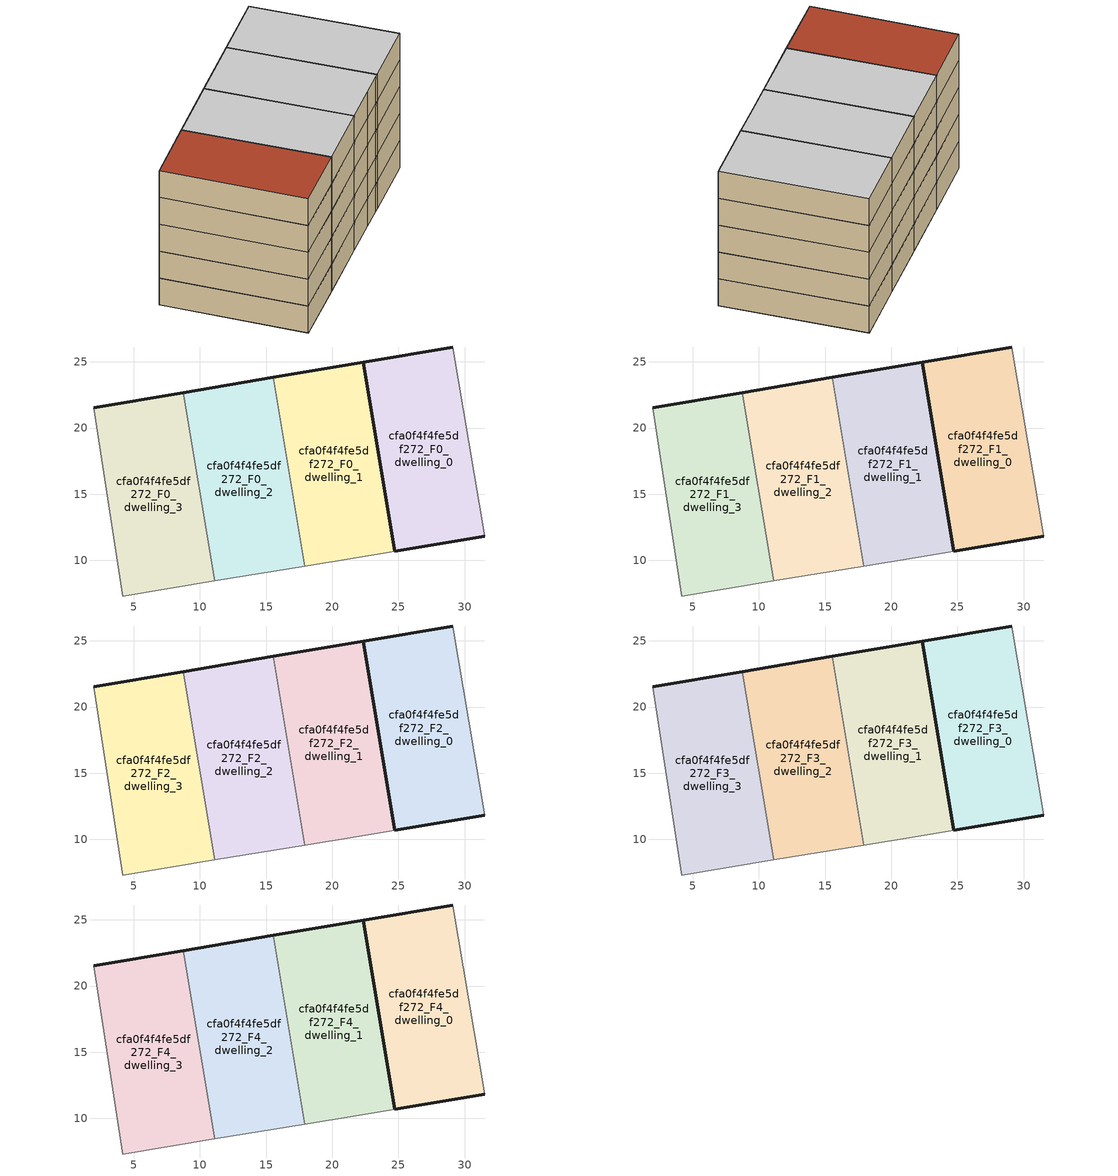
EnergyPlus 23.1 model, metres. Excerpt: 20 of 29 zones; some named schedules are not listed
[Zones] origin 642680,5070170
cfa0f4f4fe5df272_F0_dwelling_0
 floor ground (EU_floor_Construction): 31.51,11.81 29.11,26.12 22.33,24.97 24.73,10.68 z0
 wall outside (EU_wall_Construction): 31.51,11.81 24.73,10.68 22.33,24.97 29.11,26.12 z0:3
 wall adiabatic (EU_wall_Construction): 29.11,26.12 31.51,11.81 z0:3
cfa0f4f4fe5df272_F0_dwelling_1
 floor ground (EU_floor_Construction): 24.73,10.68 22.33,24.97 15.54,23.82 17.93,9.58 21.8,10.21 24.3,10.61 z0
 wall outside (EU_wall_Construction): 15.54,23.82 22.33,24.97 24.73,10.68 z0:3
 wall adiabatic (EU_wall_Construction): 24.73,10.68 24.3,10.61 21.8,10.21 17.93,9.58 z0:3
 wall to cfa0f4f4fe5df272_F0_dwelling_2 (EU_wall_Construction): 17.93,9.58 15.54,23.82 z0:3
cfa0f4f4fe5df272_F0_dwelling_2
 floor ground (EU_floor_Construction): 17.93,9.58 15.54,23.82 8.73,22.67 11.11,8.45 z0
 wall outside (EU_wall_Construction): 8.73,22.67 15.54,23.82 z0:3
 wall adiabatic (EU_wall_Construction): 17.93,9.58 11.11,8.45 z0:3
 wall to cfa0f4f4fe5df272_F0_dwelling_3 (EU_wall_Construction): 11.11,8.45 8.73,22.67 z0:3
cfa0f4f4fe5df272_F0_dwelling_3
 floor ground (EU_floor_Construction): 11.11,8.45 8.73,22.67 1.99,21.53 4.19,7.32 z0
 wall outside (EU_wall_Construction): 1.99,21.53 8.73,22.67 z0:3
 wall adiabatic (EU_wall_Construction): 11.11,8.45 4.19,7.32 1.99,21.53 z0:3
cfa0f4f4fe5df272_F1_dwelling_0
 floor to cfa0f4f4fe5df272_F0_dwelling_0 (EU_floor_Construction): 31.51,11.81 29.11,26.12 22.33,24.97 24.73,10.68 z3
 wall outside (EU_wall_Construction): 31.51,11.81 24.73,10.68 22.33,24.97 29.11,26.12 z3:6
 wall adiabatic (EU_wall_Construction): 29.11,26.12 31.51,11.81 z3:6
cfa0f4f4fe5df272_F1_dwelling_1
 floor to cfa0f4f4fe5df272_F0_dwelling_1 (EU_floor_Construction): 24.73,10.68 22.33,24.97 15.54,23.82 17.93,9.58 21.8,10.21 24.3,10.61 z3
 wall outside (EU_wall_Construction): 15.54,23.82 22.33,24.97 24.73,10.68 z3:6
 wall adiabatic (EU_wall_Construction): 24.73,10.68 24.3,10.61 21.8,10.21 17.93,9.58 z3:6
 wall to cfa0f4f4fe5df272_F1_dwelling_2 (EU_wall_Construction): 17.93,9.58 15.54,23.82 z3:6
cfa0f4f4fe5df272_F1_dwelling_2
 floor to cfa0f4f4fe5df272_F0_dwelling_2 (EU_floor_Construction): 17.93,9.58 15.54,23.82 8.73,22.67 11.11,8.45 z3
 wall outside (EU_wall_Construction): 8.73,22.67 15.54,23.82 z3:6
 wall adiabatic (EU_wall_Construction): 17.93,9.58 11.11,8.45 z3:6
 wall to cfa0f4f4fe5df272_F1_dwelling_3 (EU_wall_Construction): 11.11,8.45 8.73,22.67 z3:6
cfa0f4f4fe5df272_F1_dwelling_3
 floor to cfa0f4f4fe5df272_F0_dwelling_3 (EU_floor_Construction): 11.11,8.45 8.73,22.67 1.99,21.53 4.19,7.32 z3
 wall outside (EU_wall_Construction): 1.99,21.53 8.73,22.67 z3:6
 wall adiabatic (EU_wall_Construction): 11.11,8.45 4.19,7.32 1.99,21.53 z3:6
cfa0f4f4fe5df272_F2_dwelling_0
 floor to cfa0f4f4fe5df272_F1_dwelling_0 (EU_floor_Construction): 31.51,11.81 29.11,26.12 22.33,24.97 24.73,10.68 z6
 wall outside (EU_wall_Construction): 31.51,11.81 24.73,10.68 22.33,24.97 29.11,26.12 z6:9
 wall adiabatic (EU_wall_Construction): 29.11,26.12 31.51,11.81 z6:9
cfa0f4f4fe5df272_F2_dwelling_1
 floor to cfa0f4f4fe5df272_F1_dwelling_1 (EU_floor_Construction): 24.73,10.68 22.33,24.97 15.54,23.82 17.93,9.58 21.8,10.21 24.3,10.61 z6
 wall outside (EU_wall_Construction): 15.54,23.82 22.33,24.97 24.73,10.68 z6:9
 wall adiabatic (EU_wall_Construction): 24.73,10.68 24.3,10.61 21.8,10.21 17.93,9.58 z6:9
 wall to cfa0f4f4fe5df272_F2_dwelling_2 (EU_wall_Construction): 17.93,9.58 15.54,23.82 z6:9
cfa0f4f4fe5df272_F2_dwelling_2
 floor to cfa0f4f4fe5df272_F1_dwelling_2 (EU_floor_Construction): 17.93,9.58 15.54,23.82 8.73,22.67 11.11,8.45 z6
 wall outside (EU_wall_Construction): 8.73,22.67 15.54,23.82 z6:9
 wall adiabatic (EU_wall_Construction): 17.93,9.58 11.11,8.45 z6:9
 wall to cfa0f4f4fe5df272_F2_dwelling_3 (EU_wall_Construction): 11.11,8.45 8.73,22.67 z6:9
cfa0f4f4fe5df272_F2_dwelling_3
 floor to cfa0f4f4fe5df272_F1_dwelling_3 (EU_floor_Construction): 11.11,8.45 8.73,22.67 1.99,21.53 4.19,7.32 z6
 wall outside (EU_wall_Construction): 1.99,21.53 8.73,22.67 z6:9
 wall adiabatic (EU_wall_Construction): 11.11,8.45 4.19,7.32 1.99,21.53 z6:9
cfa0f4f4fe5df272_F3_dwelling_0
 floor to cfa0f4f4fe5df272_F2_dwelling_0 (EU_floor_Construction): 31.51,11.81 29.11,26.12 22.33,24.97 24.73,10.68 z9
 wall outside (EU_wall_Construction): 31.51,11.81 24.73,10.68 22.33,24.97 29.11,26.12 z9:12
 wall adiabatic (EU_wall_Construction): 29.11,26.12 31.51,11.81 z9:12
cfa0f4f4fe5df272_F3_dwelling_1
 floor to cfa0f4f4fe5df272_F2_dwelling_1 (EU_floor_Construction): 24.73,10.68 22.33,24.97 15.54,23.82 17.93,9.58 21.8,10.21 24.3,10.61 z9
 wall outside (EU_wall_Construction): 15.54,23.82 22.33,24.97 24.73,10.68 z9:12
 wall adiabatic (EU_wall_Construction): 24.73,10.68 24.3,10.61 21.8,10.21 17.93,9.58 z9:12
 wall to cfa0f4f4fe5df272_F3_dwelling_2 (EU_wall_Construction): 17.93,9.58 15.54,23.82 z9:12
cfa0f4f4fe5df272_F3_dwelling_2
 floor to cfa0f4f4fe5df272_F2_dwelling_2 (EU_floor_Construction): 17.93,9.58 15.54,23.82 8.73,22.67 11.11,8.45 z9
 wall outside (EU_wall_Construction): 8.73,22.67 15.54,23.82 z9:12
 wall adiabatic (EU_wall_Construction): 17.93,9.58 11.11,8.45 z9:12
 wall to cfa0f4f4fe5df272_F3_dwelling_3 (EU_wall_Construction): 11.11,8.45 8.73,22.67 z9:12
cfa0f4f4fe5df272_F3_dwelling_3
 floor to cfa0f4f4fe5df272_F2_dwelling_3 (EU_floor_Construction): 11.11,8.45 8.73,22.67 1.99,21.53 4.19,7.32 z9
 wall outside (EU_wall_Construction): 1.99,21.53 8.73,22.67 z9:12
 wall adiabatic (EU_wall_Construction): 11.11,8.45 4.19,7.32 1.99,21.53 z9:12
cfa0f4f4fe5df272_F4_dwelling_0
 floor to cfa0f4f4fe5df272_F3_dwelling_0 (EU_floor_Construction): 31.51,11.81 29.11,26.12 22.33,24.97 24.73,10.68 z12
 wall outside (EU_wall_Construction): 31.51,11.81 24.73,10.68 22.33,24.97 29.11,26.12 z12:15
 wall adiabatic (EU_wall_Construction): 29.11,26.12 31.51,11.81 z12:15
 ceiling to cfa0f4f4fe5df272_F5_dwelling_0 (EU_floor_Construction): 29.11,26.12 31.51,11.81 24.73,10.68 22.33,24.97 z15
cfa0f4f4fe5df272_F4_dwelling_1
 floor to cfa0f4f4fe5df272_F3_dwelling_1 (EU_floor_Construction): 24.73,10.68 22.33,24.97 15.54,23.82 17.93,9.58 21.8,10.21 24.3,10.61 z12
 wall outside (EU_wall_Construction): 15.54,23.82 22.33,24.97 24.73,10.68 z12:15
 wall adiabatic (EU_wall_Construction): 24.73,10.68 24.3,10.61 21.8,10.21 17.93,9.58 z12:15
 wall to cfa0f4f4fe5df272_F4_dwelling_2 (EU_wall_Construction): 17.93,9.58 15.54,23.82 z12:15
 ceiling to cfa0f4f4fe5df272_F5_dwelling_1 (EU_floor_Construction): 22.33,24.97 24.73,10.68 24.3,10.61 21.8,10.21 17.93,9.58 15.54,23.82 z15
cfa0f4f4fe5df272_F4_dwelling_2
 floor to cfa0f4f4fe5df272_F3_dwelling_2 (EU_floor_Construction): 17.93,9.58 15.54,23.82 8.73,22.67 11.11,8.45 z12
 wall outside (EU_wall_Construction): 8.73,22.67 15.54,23.82 z12:15
 wall adiabatic (EU_wall_Construction): 17.93,9.58 11.11,8.45 z12:15
 wall to cfa0f4f4fe5df272_F4_dwelling_3 (EU_wall_Construction): 11.11,8.45 8.73,22.67 z12:15
 ceiling to cfa0f4f4fe5df272_F5_dwelling_2 (EU_floor_Construction): 15.54,23.82 17.93,9.58 11.11,8.45 8.73,22.67 z15
cfa0f4f4fe5df272_F4_dwelling_3
 floor to cfa0f4f4fe5df272_F3_dwelling_3 (EU_floor_Construction): 11.11,8.45 8.73,22.67 1.99,21.53 4.19,7.32 z12
 wall outside (EU_wall_Construction): 1.99,21.53 8.73,22.67 z12:15
 wall adiabatic (EU_wall_Construction): 11.11,8.45 4.19,7.32 1.99,21.53 z12:15
 roof outside (EU_roof_Construction): 8.73,22.67 11.11,8.45 4.19,7.32 1.99,21.53 z15
[Building]
EU S2 Campaign: North Axis=0; Terrain=City; Solar Distribution=FullExterior
[Site:Location]
Lyon-Bron: Latitude=45.75; Longitude=5; Time Zone=1; Elevation=198
[SizingPeriod:WeatherFileDays]
AnnualSizingPeriod: Begin Month=1; Begin Day of Month=1; End Month=12; End Day of Month=31; Day of Week for Start Day=Monday; Use Weather File Daylight Saving Period=No; Use Weather File Rain and Snow Indicators=No
[MATERIAL]
EU_InternalMass_Material: Roughness=MediumRough; Thickness=0.1; Conductivity=1; Density=1800; Specific Heat=900; Thermal Absorptance=0.9; Solar Absorptance=0.7; Visible Absorptance=0.7
[MATERIAL:NOMASS] Roughness=MediumRough; Thermal Absorptance=0.9; Solar Absorptance=0.7; Visible Absorptance=0.7
Name | Thermal Resistance
EU_wall_NoMass | 0.776494
EU_roof_NoMass | 0.486893
EU_floor_NoMass | 0.421597
[CONSTRUCTION]
EU_wall_Construction: EU_wall_NoMass
EU_roof_Construction: EU_roof_NoMass
EU_floor_Construction: EU_floor_NoMass
EU_InternalMass_Construction: EU_InternalMass_Material
[ZONE] Type=1; Multiplier=1; Ceiling Height=autocalculate; Floor Area=autocalculate; Part of Total Floor Area=Yes
Name | Volume
cfa0f4f4fe5df272_F0_dwelling_0; cfa0f4f4fe5df272_F1_dwelling_0; cfa0f4f4fe5df272_F2_dwelling_0; cfa0f4f4fe5df272_F3_dwelling_0; cfa0f4f4fe5df272_F4_dwelling_0 | 299.032
cfa0f4f4fe5df272_F0_dwelling_1 | 299.015
cfa0f4f4fe5df272_F1_dwelling_1; cfa0f4f4fe5df272_F2_dwelling_1; cfa0f4f4fe5df272_F3_dwelling_1; cfa0f4f4fe5df272_F4_dwelling_1 | 299.014
cfa0f4f4fe5df272_F0_dwelling_2; cfa0f4f4fe5df272_F1_dwelling_2; cfa0f4f4fe5df272_F2_dwelling_2; cfa0f4f4fe5df272_F3_dwelling_2; cfa0f4f4fe5df272_F4_dwelling_2 | 299.036
cfa0f4f4fe5df272_F0_dwelling_3 | 299.047
cfa0f4f4fe5df272_F1_dwelling_3; cfa0f4f4fe5df272_F2_dwelling_3; cfa0f4f4fe5df272_F3_dwelling_3; cfa0f4f4fe5df272_F4_dwelling_3 | 299.045
[INTERNALMASS] Construction=EU_InternalMass_Construction
Name | Zone or ZoneList | Surface Area
cfa0f4f4fe5df272_F0_dwelling_0_EU_InternalMass | cfa0f4f4fe5df272_F0_dwelling_0 | 99.6775
cfa0f4f4fe5df272_F0_dwelling_1_EU_InternalMass | cfa0f4f4fe5df272_F0_dwelling_1 | 99.6717
cfa0f4f4fe5df272_F0_dwelling_2_EU_InternalMass | cfa0f4f4fe5df272_F0_dwelling_2 | 99.6784
cfa0f4f4fe5df272_F0_dwelling_3_EU_InternalMass | cfa0f4f4fe5df272_F0_dwelling_3 | 99.682
cfa0f4f4fe5df272_F1_dwelling_0_EU_InternalMass | cfa0f4f4fe5df272_F1_dwelling_0 | 99.6775
cfa0f4f4fe5df272_F1_dwelling_1_EU_InternalMass | cfa0f4f4fe5df272_F1_dwelling_1 | 99.6717
cfa0f4f4fe5df272_F1_dwelling_2_EU_InternalMass | cfa0f4f4fe5df272_F1_dwelling_2 | 99.6784
cfa0f4f4fe5df272_F1_dwelling_3_EU_InternalMass | cfa0f4f4fe5df272_F1_dwelling_3 | 99.682
cfa0f4f4fe5df272_F2_dwelling_0_EU_InternalMass | cfa0f4f4fe5df272_F2_dwelling_0 | 99.6775
cfa0f4f4fe5df272_F2_dwelling_1_EU_InternalMass | cfa0f4f4fe5df272_F2_dwelling_1 | 99.6717
cfa0f4f4fe5df272_F2_dwelling_2_EU_InternalMass | cfa0f4f4fe5df272_F2_dwelling_2 | 99.6784
cfa0f4f4fe5df272_F2_dwelling_3_EU_InternalMass | cfa0f4f4fe5df272_F2_dwelling_3 | 99.682
cfa0f4f4fe5df272_F3_dwelling_0_EU_InternalMass | cfa0f4f4fe5df272_F3_dwelling_0 | 99.6775
cfa0f4f4fe5df272_F3_dwelling_1_EU_InternalMass | cfa0f4f4fe5df272_F3_dwelling_1 | 99.6717
cfa0f4f4fe5df272_F3_dwelling_2_EU_InternalMass | cfa0f4f4fe5df272_F3_dwelling_2 | 99.6784
cfa0f4f4fe5df272_F3_dwelling_3_EU_InternalMass | cfa0f4f4fe5df272_F3_dwelling_3 | 99.682
cfa0f4f4fe5df272_F4_dwelling_0_EU_InternalMass | cfa0f4f4fe5df272_F4_dwelling_0 | 99.6775
cfa0f4f4fe5df272_F4_dwelling_1_EU_InternalMass | cfa0f4f4fe5df272_F4_dwelling_1 | 99.6717
cfa0f4f4fe5df272_F4_dwelling_2_EU_InternalMass | cfa0f4f4fe5df272_F4_dwelling_2 | 99.6784
cfa0f4f4fe5df272_F4_dwelling_3_EU_InternalMass | cfa0f4f4fe5df272_F4_dwelling_3 | 99.682
[OTHEREQUIPMENT] Fuel Type=Electricity; Design Level Calculation Method=Watts/Area; Power per Zone Floor Area=1; Fraction Latent=0; Fraction Radiant=0; Fraction Lost=0; Carbon Dioxide Generation Rate=0; EndUse Subcategory=EU_Step8_InternalGains
Name | Zone or ZoneList or Space or SpaceList | Schedule
EU_Step8_InternalGain_cfa0f4f4fe5df272_F0_dwelling_0_f000 | cfa0f4f4fe5df272_F0_dwelling_0 | EU_Step8_GainSchedule_cfa0f4f4fe5df272_F0_dwelling_0_f000
EU_Step8_InternalGain_cfa0f4f4fe5df272_F0_dwelling_1_f000 | cfa0f4f4fe5df272_F0_dwelling_1 | EU_Step8_GainSchedule_cfa0f4f4fe5df272_F0_dwelling_1_f000
EU_Step8_InternalGain_cfa0f4f4fe5df272_F0_dwelling_2_f000 | cfa0f4f4fe5df272_F0_dwelling_2 | EU_Step8_GainSchedule_cfa0f4f4fe5df272_F0_dwelling_2_f000
EU_Step8_InternalGain_cfa0f4f4fe5df272_F0_dwelling_3_f000 | cfa0f4f4fe5df272_F0_dwelling_3 | EU_Step8_GainSchedule_cfa0f4f4fe5df272_F0_dwelling_3_f000
EU_Step8_InternalGain_cfa0f4f4fe5df272_F1_dwelling_0_f000 | cfa0f4f4fe5df272_F1_dwelling_0 | EU_Step8_GainSchedule_cfa0f4f4fe5df272_F1_dwelling_0_f000
EU_Step8_InternalGain_cfa0f4f4fe5df272_F1_dwelling_1_f000 | cfa0f4f4fe5df272_F1_dwelling_1 | EU_Step8_GainSchedule_cfa0f4f4fe5df272_F1_dwelling_1_f000
EU_Step8_InternalGain_cfa0f4f4fe5df272_F1_dwelling_2_f000 | cfa0f4f4fe5df272_F1_dwelling_2 | EU_Step8_GainSchedule_cfa0f4f4fe5df272_F1_dwelling_2_f000
EU_Step8_InternalGain_cfa0f4f4fe5df272_F1_dwelling_3_f000 | cfa0f4f4fe5df272_F1_dwelling_3 | EU_Step8_GainSchedule_cfa0f4f4fe5df272_F1_dwelling_3_f000
EU_Step8_InternalGain_cfa0f4f4fe5df272_F2_dwelling_0_f000 | cfa0f4f4fe5df272_F2_dwelling_0 | EU_Step8_GainSchedule_cfa0f4f4fe5df272_F2_dwelling_0_f000
EU_Step8_InternalGain_cfa0f4f4fe5df272_F2_dwelling_1_f000 | cfa0f4f4fe5df272_F2_dwelling_1 | EU_Step8_GainSchedule_cfa0f4f4fe5df272_F2_dwelling_1_f000
EU_Step8_InternalGain_cfa0f4f4fe5df272_F2_dwelling_2_f000 | cfa0f4f4fe5df272_F2_dwelling_2 | EU_Step8_GainSchedule_cfa0f4f4fe5df272_F2_dwelling_2_f000
EU_Step8_InternalGain_cfa0f4f4fe5df272_F2_dwelling_3_f000 | cfa0f4f4fe5df272_F2_dwelling_3 | EU_Step8_GainSchedule_cfa0f4f4fe5df272_F2_dwelling_3_f000
EU_Step8_InternalGain_cfa0f4f4fe5df272_F3_dwelling_0_f000 | cfa0f4f4fe5df272_F3_dwelling_0 | EU_Step8_GainSchedule_cfa0f4f4fe5df272_F3_dwelling_0_f000
EU_Step8_InternalGain_cfa0f4f4fe5df272_F3_dwelling_1_f000 | cfa0f4f4fe5df272_F3_dwelling_1 | EU_Step8_GainSchedule_cfa0f4f4fe5df272_F3_dwelling_1_f000
EU_Step8_InternalGain_cfa0f4f4fe5df272_F3_dwelling_2_f000 | cfa0f4f4fe5df272_F3_dwelling_2 | EU_Step8_GainSchedule_cfa0f4f4fe5df272_F3_dwelling_2_f000
EU_Step8_InternalGain_cfa0f4f4fe5df272_F3_dwelling_3_f000 | cfa0f4f4fe5df272_F3_dwelling_3 | EU_Step8_GainSchedule_cfa0f4f4fe5df272_F3_dwelling_3_f000
EU_Step8_InternalGain_cfa0f4f4fe5df272_F4_dwelling_0_f000 | cfa0f4f4fe5df272_F4_dwelling_0 | EU_Step8_GainSchedule_cfa0f4f4fe5df272_F4_dwelling_0_f000
EU_Step8_InternalGain_cfa0f4f4fe5df272_F4_dwelling_1_f000 | cfa0f4f4fe5df272_F4_dwelling_1 | EU_Step8_GainSchedule_cfa0f4f4fe5df272_F4_dwelling_1_f000
EU_Step8_InternalGain_cfa0f4f4fe5df272_F4_dwelling_2_f000 | cfa0f4f4fe5df272_F4_dwelling_2 | EU_Step8_GainSchedule_cfa0f4f4fe5df272_F4_dwelling_2_f000
EU_Step8_InternalGain_cfa0f4f4fe5df272_F4_dwelling_3_f000 | cfa0f4f4fe5df272_F4_dwelling_3 | EU_Step8_GainSchedule_cfa0f4f4fe5df272_F4_dwelling_3_f000
[ZONEVENTILATION:DESIGNFLOWRATE] Schedule=EU_AlwaysOn; Design Flow Rate Calculation Method=AirChanges/Hour; Air Changes per Hour=0.693814; Ventilation Type=Natural; Fan Pressure Rise=0; Fan Total Efficiency=1; Constant Term Coefficient=1; Temperature Term Coefficient=0; Velocity Term Coefficient=0; Velocity Squared Term Coefficient=0; Minimum Indoor Temperature=-100; Maximum Indoor Temperature=100; Delta Temperature=-100; Minimum Outdoor Temperature=-100; Maximum Outdoor Temperature=100; Maximum Wind Speed=40
Name | Zone or ZoneList or Space or SpaceList
EU_ConstantAir_cfa0f4f4fe5df272_F0_dwelling_0 | cfa0f4f4fe5df272_F0_dwelling_0
EU_ConstantAir_cfa0f4f4fe5df272_F0_dwelling_1 | cfa0f4f4fe5df272_F0_dwelling_1
EU_ConstantAir_cfa0f4f4fe5df272_F0_dwelling_2 | cfa0f4f4fe5df272_F0_dwelling_2
EU_ConstantAir_cfa0f4f4fe5df272_F0_dwelling_3 | cfa0f4f4fe5df272_F0_dwelling_3
EU_ConstantAir_cfa0f4f4fe5df272_F1_dwelling_0 | cfa0f4f4fe5df272_F1_dwelling_0
EU_ConstantAir_cfa0f4f4fe5df272_F1_dwelling_1 | cfa0f4f4fe5df272_F1_dwelling_1
EU_ConstantAir_cfa0f4f4fe5df272_F1_dwelling_2 | cfa0f4f4fe5df272_F1_dwelling_2
EU_ConstantAir_cfa0f4f4fe5df272_F1_dwelling_3 | cfa0f4f4fe5df272_F1_dwelling_3
EU_ConstantAir_cfa0f4f4fe5df272_F2_dwelling_0 | cfa0f4f4fe5df272_F2_dwelling_0
EU_ConstantAir_cfa0f4f4fe5df272_F2_dwelling_1 | cfa0f4f4fe5df272_F2_dwelling_1
EU_ConstantAir_cfa0f4f4fe5df272_F2_dwelling_2 | cfa0f4f4fe5df272_F2_dwelling_2
EU_ConstantAir_cfa0f4f4fe5df272_F2_dwelling_3 | cfa0f4f4fe5df272_F2_dwelling_3
EU_ConstantAir_cfa0f4f4fe5df272_F3_dwelling_0 | cfa0f4f4fe5df272_F3_dwelling_0
EU_ConstantAir_cfa0f4f4fe5df272_F3_dwelling_1 | cfa0f4f4fe5df272_F3_dwelling_1
EU_ConstantAir_cfa0f4f4fe5df272_F3_dwelling_2 | cfa0f4f4fe5df272_F3_dwelling_2
EU_ConstantAir_cfa0f4f4fe5df272_F3_dwelling_3 | cfa0f4f4fe5df272_F3_dwelling_3
EU_ConstantAir_cfa0f4f4fe5df272_F4_dwelling_0 | cfa0f4f4fe5df272_F4_dwelling_0
EU_ConstantAir_cfa0f4f4fe5df272_F4_dwelling_1 | cfa0f4f4fe5df272_F4_dwelling_1
EU_ConstantAir_cfa0f4f4fe5df272_F4_dwelling_2 | cfa0f4f4fe5df272_F4_dwelling_2
EU_ConstantAir_cfa0f4f4fe5df272_F4_dwelling_3 | cfa0f4f4fe5df272_F4_dwelling_3
[HVACTEMPLATE:THERMOSTAT] Constant Heating Setpoint=20; Constant Cooling Setpoint=50
EU_HeatOnly_cfa0f4f4fe5df272_F0_dwelling_0; EU_HeatOnly_cfa0f4f4fe5df272_F0_dwelling_1; EU_HeatOnly_cfa0f4f4fe5df272_F0_dwelling_2; EU_HeatOnly_cfa0f4f4fe5df272_F0_dwelling_3; EU_HeatOnly_cfa0f4f4fe5df272_F1_dwelling_0; EU_HeatOnly_cfa0f4f4fe5df272_F1_dwelling_1; EU_HeatOnly_cfa0f4f4fe5df272_F1_dwelling_2; EU_HeatOnly_cfa0f4f4fe5df272_F1_dwelling_3; EU_HeatOnly_cfa0f4f4fe5df272_F2_dwelling_0; EU_HeatOnly_cfa0f4f4fe5df272_F2_dwelling_1; EU_HeatOnly_cfa0f4f4fe5df272_F2_dwelling_2; EU_HeatOnly_cfa0f4f4fe5df272_F2_dwelling_3; EU_HeatOnly_cfa0f4f4fe5df272_F3_dwelling_0; EU_HeatOnly_cfa0f4f4fe5df272_F3_dwelling_1; EU_HeatOnly_cfa0f4f4fe5df272_F3_dwelling_2; EU_HeatOnly_cfa0f4f4fe5df272_F3_dwelling_3; EU_HeatOnly_cfa0f4f4fe5df272_F4_dwelling_0; EU_HeatOnly_cfa0f4f4fe5df272_F4_dwelling_1; EU_HeatOnly_cfa0f4f4fe5df272_F4_dwelling_2
